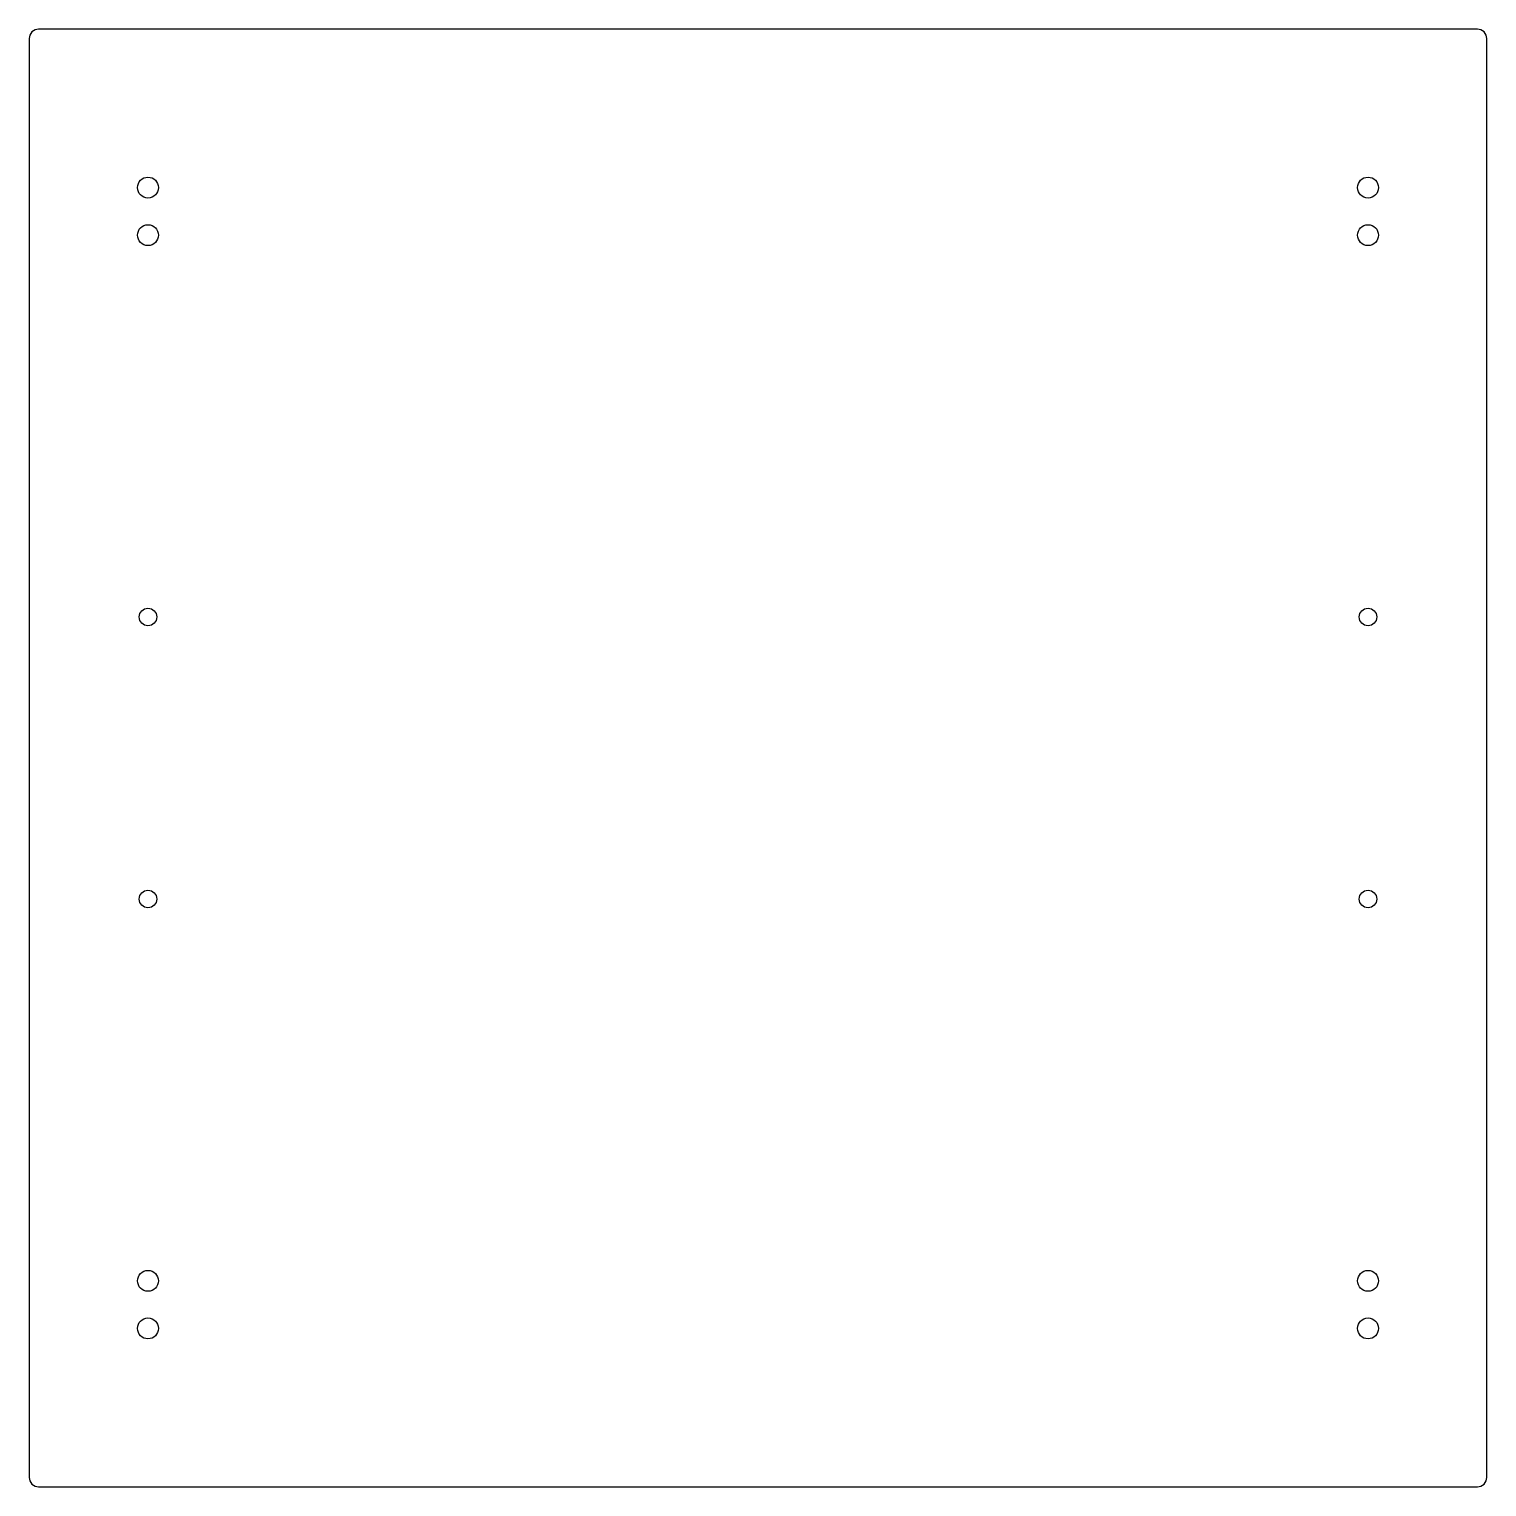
# Model space of a CAD drawing. Header units: millimetres. Extents: x -230 to 230, y -230 to 230.
import ezdxf

# ---------------------------------------------------------------- set-up
doc = ezdxf.new("R2010")
doc.units = ezdxf.units.MM
doc.layers.add('CUTOUTS', color=1, linetype='CONTINUOUS')
doc.layers.add('PERIMETER', color=5, linetype='CONTINUOUS')

msp = doc.modelspace()

# ---------------------------------------------------------------- linework, layer by layer
at = {"layer": 'CUTOUTS'}
for centre, radius in [((-192.5, 180), 3.3), ((192.5, 180), 3.3), ((-192.5, 165), 3.3), ((192.5, 165), 3.3), ((-192.5, 44.5), 2.75), ((192.5, 44.5), 2.75), ((-192.5, -44.5), 2.75), ((192.5, -44.5), 2.75), ((-192.5, -165), 3.3), ((192.5, -165), 3.3), ((-192.5, -180), 3.3), ((192.5, -180), 3.3)]:
    msp.add_circle(centre, radius, dxfattribs=at)
at = {"layer": 'PERIMETER'}
msp.add_lwpolyline([(230, 227, 0.414214), (227, 230), (-227, 230, 0.414214), (-230, 227), (-230, -227, 0.414214), (-227, -230), (227, -230, 0.414214), (230, -227)], format="xyb", close=True, dxfattribs=at)

doc.saveas('drawing.dxf')
